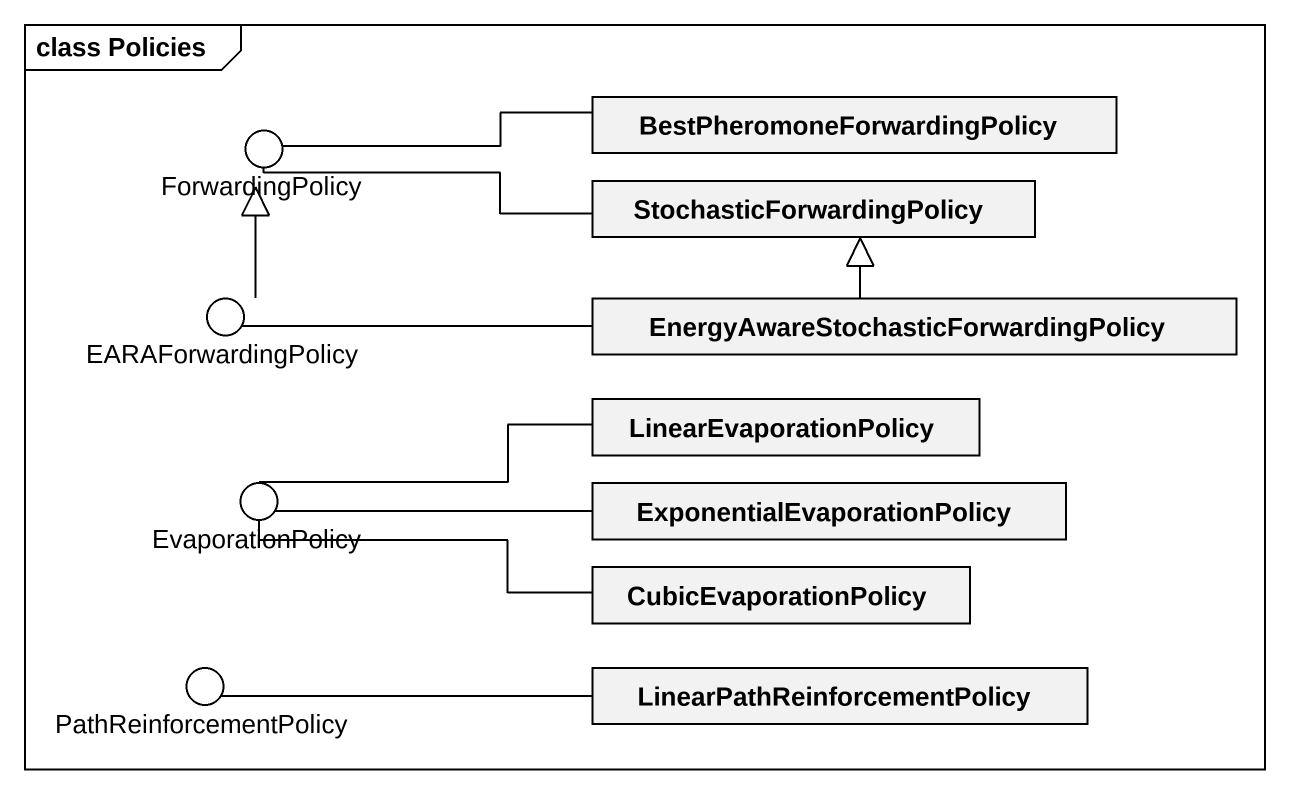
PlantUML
@startuml
mainframe class Policies
allowmixing
hide circle
hide empty members
() ForwardingPolicy
class "BestPheromoneForwardingPolicy" as BestPheromoneForwardingPolic
class StochasticForwardingPolicy
() EARAForwardingPolicy
class "EnergyAwareStochasticForwardingPolicy" as EnergyAwareStochasticForward
() EvaporationPolicy
class ExponentialEvaporationPolicy
class LinearEvaporationPolicy
class CubicEvaporationPolicy
() PathReinforcementPolicy
class "LinearPathReinforcementPolicy" as LinearPathReinforcementPolic
BestPheromoneForwardingPolic -left- ForwardingPolicy
StochasticForwardingPolicy -left- ForwardingPolicy
EARAForwardingPolicy -up-|> ForwardingPolicy
EnergyAwareStochasticForward -up-|> StochasticForwardingPolicy
EnergyAwareStochasticForward -left- EARAForwardingPolicy
ExponentialEvaporationPolicy -left- EvaporationPolicy
LinearEvaporationPolicy -left- EvaporationPolicy
CubicEvaporationPolicy -left- EvaporationPolicy
LinearPathReinforcementPolic -left- PathReinforcementPolicy
@enduml
